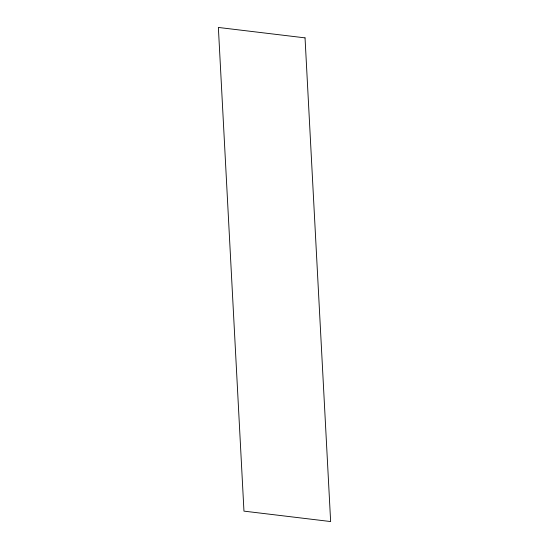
<?xml version="1.0" encoding="UTF-8"?>
<svg xmlns="http://www.w3.org/2000/svg" width="549" height="549" viewBox="0 0 549 549"><rect width="100%" height="100%" fill="white"/><g stroke="black" fill="none" stroke-linecap="round" stroke-linejoin="round"><path stroke-width="0.82" d="M305.038 37.867L218.365 27.45L243.962 511.133L330.635 521.55L305.038 37.867"/></g></svg>
